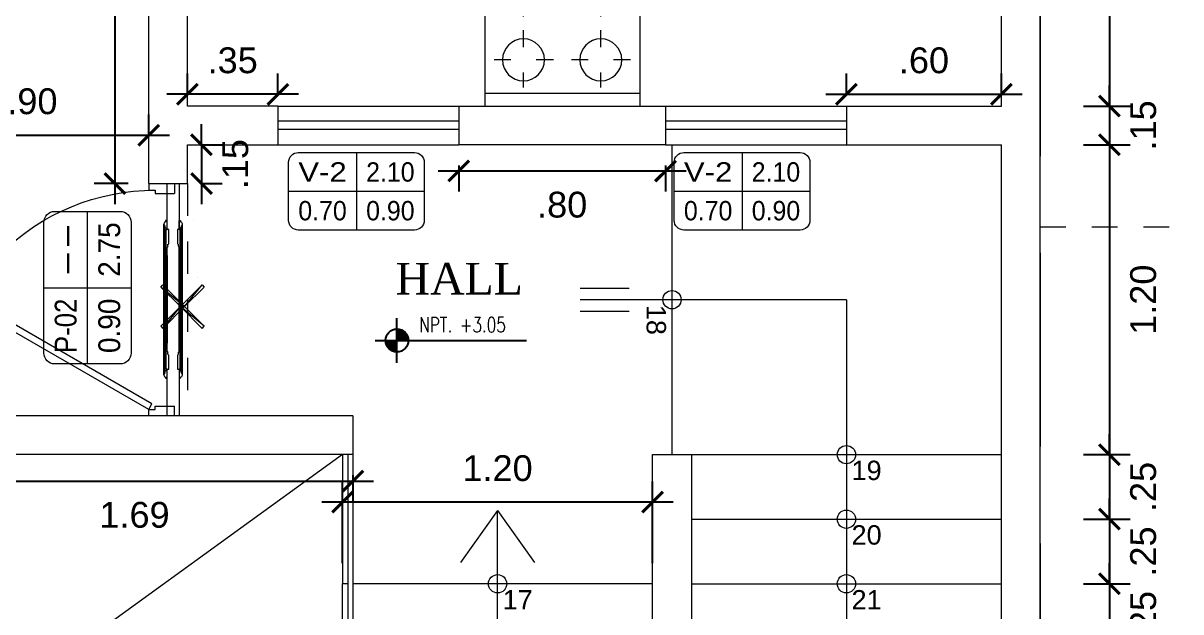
# Model space of a CAD drawing. Header units: millimetres. Extents: x -59 to 123, y 54 to 155.
# Drawn here: x -22.504 to -18.024, y 135.124 to 137.403 of the extents above; entities that cross this region are included whole.
import ezdxf
from ezdxf.enums import TextEntityAlignment as Align

# ---------------------------------------------------------------- set-up
doc = ezdxf.new("R2010")
doc.units = ezdxf.units.MM
for name, pattern in [('ACAD_ISO02W100', [15, 12, -3]), ('CONTINUA', [0]), ('DASHED', [0.75, 0.5, -0.25]), ('HIDDEN2', [0.1875, 0.125, -0.0625])]:
    doc.linetypes.add(name, pattern=pattern)
doc.layers.get('0').update_dxf_attribs({"lineweight": 9})
doc.layers.get('Defpoints').update_dxf_attribs({"lineweight": 0})
for name, color, linetype in [('A-COT', 8, 'Continuous'), ('A-IND niveles', 8, 'Continuous'), ('A-PROY', 8, 'HIDDEN2'), ('A-TEX 010', 7, 'Continuous')]:
    doc.layers.add(name, color=color, linetype=linetype)
for name, color, linetype, lineweight in [('EJES', 6, 'ACAD_ISO02W100', 5), ('ESCALERA', 128, 'Continuous', 9), ('HP-Mobiliario', 251, 'Continuous', 0), ('mobiliario', 7, 'Continuous', 0), ('murobajo', 7, 'Continuous', 30), ('MUROS', 7, 'Continuous', 80), ('niveles', 8, 'Continuous', 15), ('PUERTAS', 7, 'Continuous', 9), ('TEXTOS', 3, 'Continuous', 0), ('VENTANA BAJA', 150, 'Continuous', 20), ('VIDRIO', 7, 'Continuous', 5)]:
    doc.layers.add(name, color=color, linetype=linetype, lineweight=lineweight)
doc.styles.add('ARIAL', font='arial.ttf')
doc.styles.add('BOLD', font='Swis721 Lt BT Light.ttf', dxfattribs={"height": 2})
doc.styles.add('ROMANS', font='ROMANS.SHX', dxfattribs={"width": 1.35, "height": 0.29})
doc.styles.add('ROMANS 0.75', font='romans.shx', dxfattribs={"width": 0.75})
doc.styles.add('S', font='romand.shx')
doc.styles.add('style1', font='arial.ttf', dxfattribs={"height": 0.1})
doc.dimstyles.new('luis1', dxfattribs={"dimtxt": 0.1, "dimasz": 0.08, "dimexe": 0.08, "dimexo": 0.08, "dimgap": 0.08, "dimtad": 2, "dimzin": 4, "dimdsep": 46, "dimtxsty": 'style1', "dimblk": 'ARCHTICK', "dimcen": 2, "dimdle": 0.08, "dimclrd": 256, "dimclre": 256, "dimclrt": 256, "dimadec": 0, "dimazin": 1, "dimtfac": 1, "dimtix": 1, "dimtmove": 0, "dimatfit": 3, "dimfxl": 1, "dimtolj": 1, "dimarcsym": 0})

# ---------------------------------------------------------------- blocks, each defined once
blk = doc.blocks.new('A$C37766BCA')
blk.add_line((0, 0.1807), (1.2198, 0.1807))
blk.add_lwpolyline([(0.1744, 0), (0.1744, 0.3614)])
at = {"const_width": 0.0923}
for points in [[(0.1283, 0.1807, 0.414214), (0.1744, 0.1346)], [(0.2206, 0.1807, 0.414214), (0.1744, 0.2269, 0.414214)]]:
    blk.add_lwpolyline(points, format="xyb", dxfattribs=at)
blk.add_circle((0.1744, 0.1807), 0.0923)
blk = doc.blocks.new('_ArchTick')
at = {"color": 0, "linetype": 'ByBlock', "const_width": 0.15}
blk.add_lwpolyline([(-0.5, -0.5), (0.5, 0.5)], dxfattribs=at)
blk = doc.blocks.new('*D165')
at = {"layer": 'Defpoints', "color": 0, "linetype": 'CONTINUA', "transparency": 16777216}
for p in [(-21.2683, 135.5483), (-21.2683, 135.2323), (-20.0683, 135.2323)]:
    blk.add_point(p, dxfattribs=at)
at = {"layer": 'EJES', "linetype": 'CONTINUA', "lineweight": -2, "transparency": 16777216}
for p, q in [((-21.2683, 135.3123), (-21.2683, 135.6283)), ((-20.0683, 135.3123), (-20.0683, 135.6283)), ((-19.9883, 135.5483), (-21.3483, 135.5483))]:
    blk.add_line(p, q, dxfattribs=at)
at = {"layer": 'EJES', "linetype": 'CONTINUA', "lineweight": -2, "transparency": 16777216, "xscale": 0.08, "yscale": 0.08, "zscale": 0.08, "rotation": 180}
blk.add_blockref('_ArchTick', (-21.2683, 135.5483), dxfattribs=at)
at = {"layer": 'EJES', "linetype": 'CONTINUA', "lineweight": -2, "transparency": 16777216, "xscale": 0.08, "yscale": 0.08, "zscale": 0.08}
blk.add_blockref('_ArchTick', (-20.0683, 135.5483), dxfattribs=at)
at = {"layer": 'EJES', "linetype": 'CONTINUA', "lineweight": 5, "transparency": 16777216, "insert": (-20.6683, 135.6794), "char_height": 0.1, "attachment_point": 5, "style": 'style1'}
blk.add_mtext('\\A1;1.20', dxfattribs=at)
blk = doc.blocks.new('CRFDSX')
at = {"layer": 'mobiliario'}
for points in [[(-77.9163, 3.0473), (-77.9163, 3.0951), (-77.9216, 3.0951), (-77.9216, 3.2558), (-77.8812, 3.2558), (-77.8812, 3.0951), (-77.8865, 3.0951), (-77.8865, 3.0473)], [(-77.9333, 3.1143), (-77.9333, 2.8792), (-77.9333, 2.5951)], [(-77.9291, 3.1068), (-77.9291, 3.1015), (-77.928, 3.1015), (-77.9269, 3.1004), (-77.9259, 3.0994), (-77.9259, 3.0983), (-77.9259, 3.0973), (-77.9259, 3.0962), (-77.9259, 3.0951)], [(-77.9259, 3.0951), (-77.9216, 3.0951), (-77.9216, 3.126), (-77.9269, 3.126), (-77.9269, 3.1217)], [(-77.8748, 3.1217), (-77.8748, 3.126), (-77.8812, 3.126), (-77.8812, 3.0951), (-77.8769, 3.0951), (-77.8769, 3.0962), (-77.8769, 3.0973), (-77.8769, 3.0983), (-77.8759, 3.0994), (-77.8759, 3.1004), (-77.8748, 3.1004), (-77.8748, 3.1015), (-77.8738, 3.1015), (-77.8727, 3.1015)], [(-77.8727, 3.1015), (-77.8727, 3.1068)], [(-77.8695, 3.1143), (-77.8695, 2.8792), (-77.8695, 2.5951)], [(-77.9291, 3.1015), (-77.9291, 2.8792), (-77.9291, 2.6079)], [(-77.9259, 3.0951), (-77.9259, 2.8792), (-77.9259, 2.6143)], [(-77.8769, 3.0951), (-77.8769, 2.8792), (-77.8769, 2.6143)], [(-77.8727, 3.1015), (-77.8727, 2.8792), (-77.8727, 2.6079)], [(-77.9216, 3.0345), (-77.9216, 2.8792), (-77.9216, 2.6749), (-77.9216, 2.8792), (-77.9216, 3.0345)], [(-77.9184, 3.0366), (-77.9184, 3.0441)], [(-77.8833, 3.0441), (-77.8833, 3.0366)], [(-77.8812, 3.0345), (-77.8812, 2.8792), (-77.8812, 2.6749)], [(-77.8812, 2.7036), (-77.8812, 3.0058)], [(-78.0009, 2.9547), (-78.0083, 2.9473), (-77.9264, 2.8792), (-78.0009, 2.9547), (-78.0009, 2.9547)], [(-78.0083, 2.9473), (-77.9264, 2.8792), (-77.9402, 2.8792), (-78.0083, 2.9473), (-78.0083, 2.9473)], [(-77.8658, 2.9547), (-77.9264, 2.8792), (-77.9402, 2.8792), (-77.8658, 2.9547), (-77.8658, 2.9547)], [(-77.8594, 2.9473), (-77.8658, 2.9547), (-77.9264, 2.8792), (-77.8594, 2.9473), (-77.8594, 2.9473)], [(-77.9402, 2.8792), (-78.0009, 2.8047), (-78.0083, 2.8122), (-77.9402, 2.8792), (-77.9402, 2.8792)], [(-77.9264, 2.8792), (-77.9402, 2.8792), (-78.0009, 2.8047), (-77.9264, 2.8792), (-77.9264, 2.8792)], [(-77.9264, 2.8792), (-77.9402, 2.8792), (-77.8594, 2.8122), (-77.9264, 2.8792), (-77.9264, 2.8792)], [(-77.9402, 2.8792), (-77.8594, 2.8122), (-77.8658, 2.8047), (-77.9402, 2.8792), (-77.9402, 2.8792)], [(-77.9839, 2.7792), (-77.9839, 2.7792)], [(-77.9184, 2.6643), (-77.9184, 2.6717)], [(-77.8833, 2.6717), (-77.8833, 2.6643)], [(-77.8865, 2.6622), (-77.8865, 2.6143), (-77.8812, 2.6143), (-77.8812, 2.4558), (-77.9057, 2.4558), (-77.9099, 2.4558), (-77.9216, 2.4558), (-77.9216, 2.6143), (-77.9163, 2.6143), (-77.9163, 2.6622)], [(-77.9291, 2.6026), (-77.9291, 2.6079), (-77.928, 2.6079), (-77.9269, 2.6079), (-77.9269, 2.609), (-77.9259, 2.61), (-77.9259, 2.6111), (-77.9259, 2.6122), (-77.9259, 2.6132), (-77.9259, 2.6143)], [(-77.9259, 2.6143), (-77.9216, 2.6143), (-77.9216, 2.5834), (-77.9269, 2.5834), (-77.9269, 2.5877)], [(-77.8769, 2.6143), (-77.8812, 2.6143), (-77.8812, 2.5834), (-77.8748, 2.5834), (-77.8748, 2.5881)], [(-77.8727, 2.6026), (-77.8727, 2.6079), (-77.8738, 2.6079), (-77.8748, 2.6079), (-77.8759, 2.609), (-77.8759, 2.61), (-77.8769, 2.6111), (-77.8769, 2.6122), (-77.8769, 2.6132), (-77.8769, 2.6143)], [(-77.9716, 2.5781), (-77.9716, 2.5781)]]:
    blk.add_lwpolyline(points, dxfattribs=at)
for points in [[(-77.9333, 3.1159), (-77.9337, 3.1127), (-77.9322, 3.1096), (-77.9294, 3.108)], [(-77.9269, 3.1226), (-77.9306, 3.1216), (-77.9328, 3.119), (-77.9333, 3.1159)], [(-77.8696, 3.1159), (-77.87, 3.119), (-77.8723, 3.1216), (-77.8753, 3.1225)], [(-77.8734, 3.108), (-77.8707, 3.1096), (-77.8692, 3.1127), (-77.8696, 3.1159)], [(-77.9222, 3.0345), (-77.9207, 3.0345), (-77.9195, 3.0357), (-77.9195, 3.0372)], [(-77.919, 3.0451), (-77.9175, 3.0451), (-77.9163, 3.0463), (-77.9163, 3.0478)], [(-77.8865, 3.0478), (-77.8865, 3.0463), (-77.8853, 3.0451), (-77.8839, 3.0451)], [(-77.8844, 3.0372), (-77.8844, 3.0357), (-77.8832, 3.0345), (-77.8817, 3.0345)], [(-77.9195, 2.6723), (-77.9195, 2.6737), (-77.9207, 2.6749), (-77.9222, 2.6749)], [(-77.8817, 2.6749), (-77.8832, 2.6749), (-77.8844, 2.6737), (-77.8844, 2.6723)], [(-77.9163, 2.6627), (-77.9163, 2.6642), (-77.9175, 2.6653), (-77.919, 2.6653)], [(-77.8839, 2.6653), (-77.8853, 2.6653), (-77.8865, 2.6642), (-77.8865, 2.6627)], [(-77.9294, 2.6025), (-77.9322, 2.6009), (-77.9337, 2.5978), (-77.9333, 2.5946)], [(-77.9333, 2.5946), (-77.9328, 2.5914), (-77.9306, 2.5888), (-77.9269, 2.5877)], [(-77.8753, 2.588), (-77.8723, 2.5888), (-77.87, 2.5914), (-77.8696, 2.5946)], [(-77.8696, 2.5946), (-77.8692, 2.5978), (-77.8707, 2.6009), (-77.8734, 2.6025)]]:
    blk.add_open_spline(points, degree=3, dxfattribs=at)
blk = doc.blocks.new('rf67')
at = {"layer": 'PUERTAS', "ltscale": 0.075}
for p, q in [((2984.4541, 394.8959), (2984.4292, 394.895)), ((2984.4585, 394.0686), (2984.4292, 394.895)), ((2984.4834, 394.0695), (2984.4541, 394.8959)), ((2983.711, 394.4797), (2983.7334, 394.4678)), ((2983.7334, 394.4678), (2983.7215, 394.4454)), ((2983.7327, 394.4394), (2983.6977, 394.3735)), ((2983.7215, 394.4454), (2983.7327, 394.4394)), ((2983.6641, 394.3914), (2983.6977, 394.3735)), ((2984.4834, 394.0695), (2984.4585, 394.0686)), ((2984.4834, 394.0695), (2984.4715, 394.0471)), ((2984.5059, 394.0576), (2984.4834, 394.0695)), ((2984.4603, 394.0531), (2984.4253, 393.9872)), ((2984.4715, 394.0471), (2984.4603, 394.0531)), ((2984.459, 393.9693), (2984.4253, 393.9872))]:
    blk.add_line(p, q, dxfattribs=at)
at = {"layer": 'PUERTAS', "ltscale": 0.01}
for p, q in [((2984.4089, 394.8242), (2984.4257, 394.8248)), ((2984.4255, 394.8297), (2984.4315, 394.8299)), ((2984.4267, 394.796), (2984.4255, 394.8297)), ((2984.4625, 394.831), (2984.4565, 394.8308)), ((2984.4637, 394.7974), (2984.4625, 394.831)), ((2984.4794, 394.8268), (2984.4627, 394.8262)), ((2984.4098, 394.8001), (2984.4265, 394.8006)), ((2984.4267, 394.796), (2984.4327, 394.7962)), ((2984.4637, 394.7974), (2984.4577, 394.7971)), ((2984.4803, 394.8026), (2984.4636, 394.802))]:
    blk.add_line(p, q, dxfattribs=at)
for centre in [(2984.3818, 394.8116), (2984.5074, 394.8161)]:
    blk.add_circle(centre, 0.0302, dxfattribs=at)
blk.add_arc((2984.4709, 394.0476), 0.8484, 61.9779, 152.0448, dxfattribs=at)
blk = doc.blocks.new('CUADROVANOS3')
blk.add_lwpolyline([(-0.2625, -0.1125), (-0.2625, 0.1125, -0.414214), (-0.225, 0.15), (0.225, 0.15, -0.414214), (0.2625, 0.1125), (0.2625, -0.1125, -0.414214), (0.225, -0.15), (-0.225, -0.15, -0.414214)], format="xyb", close=True)
for points in [[(0, 0.15), (0, -0.15)], [(-0.2625, 0), (0.2625, 0)]]:
    blk.add_lwpolyline(points)
at = {"layer": 'TEXTOS', "style": 'S', "flags": 8}
for tag, width, p, p2 in [('CODIGO', 1.029412, (-0.225, 0.0375), (-0.0375, 0.0375)), ('ALFEIZAR', 0.739437, (0.0375, 0.0375), (0.225, 0.0375)), ('ANCHO', 0.772059, (-0.225, -0.1125), (-0.0375, -0.1125)), ('ALTO', 0.772059, (0.0375, -0.1125), (0.225, -0.1125))]:
    blk.add_attdef(tag, text='', height=0.075, dxfattribs=dict(at, width=width)).set_placement(p, p2, align=Align.FIT)
blk = doc.blocks.new('COC')
for p, q in [((602.9793, 76.3622), (603.4193, 76.3622)), ((602.9793, 76.3622), (602.9793, 76.3222)), ((602.9993, 76.3422), (603.3993, 76.3422)), ((602.9993, 76.3422), (602.9993, 76.3222)), ((603.3993, 76.3422), (603.3993, 76.3222)), ((603.4193, 76.3622), (603.4193, 76.3222)), ((602.8993, 76.3222), (603.4993, 76.3222)), ((602.8993, 76.3222), (602.8993, 75.7222)), ((603.4993, 76.3222), (603.4993, 75.7222)), ((603.05, 76.2255), (603.05, 76.2915)), ((603.3491, 76.2255), (603.3491, 76.2915)), ((602.9345, 76.1764), (603.0009, 76.1764)), ((603.0991, 76.1764), (603.1637, 76.1764)), ((603.2336, 76.1764), (603.3, 76.1764)), ((603.3982, 76.1764), (603.4628, 76.1764)), ((603.05, 76.0691), (603.05, 76.1273)), ((603.3491, 76.0691), (603.3491, 76.1273)), ((603.05, 75.9502), (603.05, 76.0162)), ((603.3491, 75.9502), (603.3491, 76.0162)), ((602.9345, 75.9011), (603.0009, 75.9011)), ((603.0991, 75.9011), (603.1637, 75.9011)), ((603.2336, 75.9011), (603.3, 75.9011)), ((603.3982, 75.9011), (603.4628, 75.9011)), ((603.05, 75.7938), (603.05, 75.852)), ((603.3491, 75.7938), (603.3491, 75.852)), ((603.4993, 75.7722), (602.8993, 75.7722)), ((603.4993, 75.7222), (602.8993, 75.7222))]:
    blk.add_line(p, q)
for centre in [(603.05, 76.1764), (603.3491, 76.1764), (603.05, 75.9011), (603.3491, 75.9011)]:
    blk.add_circle(centre, 0.0812)
blk = doc.blocks.new('*D417')
at = {"layer": 'A-COT', "linetype": 'Continuous', "lineweight": -2, "transparency": 16777216}
for p, q in [((-18.3006, 140.0623), (-18.3006, 137.0023)), ((-18.4006, 139.9823), (-18.2206, 139.9823)), ((-18.4006, 137.0823), (-18.2206, 137.0823))]:
    blk.add_line(p, q, dxfattribs=at)
at = {"layer": 'Defpoints', "color": 0, "linetype": 'CONTINUA', "transparency": 16777216}
for p in [(-18.7183, 139.9823), (-18.7183, 137.0823), (-18.3006, 137.0823)]:
    blk.add_point(p, dxfattribs=at)
at = {"layer": 'A-COT', "linetype": 'CONTINUA', "lineweight": -2, "transparency": 16777216, "xscale": 0.08, "yscale": 0.08, "zscale": 0.08}
for p, rotation in [((-18.3006, 139.9823), 90), ((-18.3006, 137.0823), 270)]:
    blk.add_blockref('_ArchTick', p, dxfattribs=dict(at, rotation=rotation))
at = {"layer": 'A-COT', "linetype": 'CONTINUA', "lineweight": 5, "transparency": 16777216, "insert": (-18.1696, 138.5323), "char_height": 0.1, "attachment_point": 5, "rotation": 90, "style": 'style1'}
blk.add_mtext('\\A1;2.90', dxfattribs=at)
blk = doc.blocks.new('*D418')
at = {"layer": 'A-COT', "linetype": 'Continuous', "lineweight": -2, "transparency": 16777216}
for p, q in [((-18.3006, 137.0823), (-18.3006, 137.1623)), ((-18.4006, 137.0823), (-18.2206, 137.0823)), ((-18.3006, 137.0823), (-18.3006, 136.9323)), ((-18.4006, 136.9323), (-18.2206, 136.9323)), ((-18.3006, 136.9323), (-18.3006, 136.8523))]:
    blk.add_line(p, q, dxfattribs=at)
at = {"layer": 'Defpoints', "color": 0, "linetype": 'CONTINUA', "transparency": 16777216}
for p in [(-18.7183, 137.0823), (-18.7183, 136.9323), (-18.3006, 136.9323)]:
    blk.add_point(p, dxfattribs=at)
at = {"layer": 'A-COT', "linetype": 'CONTINUA', "lineweight": -2, "transparency": 16777216, "xscale": 0.08, "yscale": 0.08, "zscale": 0.08}
for p, rotation in [((-18.3006, 137.0823), 270), ((-18.3006, 136.9323), 90)]:
    blk.add_blockref('_ArchTick', p, dxfattribs=dict(at, rotation=rotation))
at = {"layer": 'A-COT', "linetype": 'CONTINUA', "lineweight": 5, "transparency": 16777216, "insert": (-18.1696, 137.0073), "char_height": 0.1, "attachment_point": 5, "rotation": 90, "style": 'style1'}
blk.add_mtext('\\A1;.15', dxfattribs=at)
blk = doc.blocks.new('*D419')
at = {"layer": 'A-COT', "linetype": 'Continuous', "lineweight": -2, "transparency": 16777216}
for p, q in [((-18.3006, 137.0123), (-18.3006, 135.6523)), ((-18.4006, 136.9323), (-18.2206, 136.9323)), ((-18.4006, 135.7323), (-18.2206, 135.7323))]:
    blk.add_line(p, q, dxfattribs=at)
at = {"layer": 'Defpoints', "color": 0, "linetype": 'CONTINUA', "transparency": 16777216}
for p in [(-18.7183, 136.9323), (-18.7183, 135.7323), (-18.3006, 135.7323)]:
    blk.add_point(p, dxfattribs=at)
at = {"layer": 'A-COT', "linetype": 'CONTINUA', "lineweight": -2, "transparency": 16777216, "xscale": 0.08, "yscale": 0.08, "zscale": 0.08}
for p, rotation in [((-18.3006, 136.9323), 90), ((-18.3006, 135.7323), 270)]:
    blk.add_blockref('_ArchTick', p, dxfattribs=dict(at, rotation=rotation))
at = {"layer": 'A-COT', "linetype": 'CONTINUA', "lineweight": 5, "transparency": 16777216, "insert": (-18.1696, 136.3323), "char_height": 0.1, "attachment_point": 5, "rotation": 90, "style": 'style1'}
blk.add_mtext('\\A1;1.20', dxfattribs=at)
blk = doc.blocks.new('*D420')
at = {"layer": 'A-COT', "linetype": 'Continuous', "lineweight": -2, "transparency": 16777216}
for p, q in [((-18.3006, 135.7323), (-18.3006, 135.8123)), ((-18.4006, 135.7323), (-18.2206, 135.7323)), ((-18.3006, 135.7323), (-18.3006, 135.4823)), ((-18.4006, 135.4823), (-18.2206, 135.4823)), ((-18.3006, 135.4823), (-18.3006, 135.4023))]:
    blk.add_line(p, q, dxfattribs=at)
at = {"layer": 'Defpoints', "color": 0, "linetype": 'CONTINUA', "transparency": 16777216}
for p in [(-18.7183, 135.7323), (-18.7183, 135.4823), (-18.3006, 135.4823)]:
    blk.add_point(p, dxfattribs=at)
at = {"layer": 'A-COT', "linetype": 'CONTINUA', "lineweight": -2, "transparency": 16777216, "xscale": 0.08, "yscale": 0.08, "zscale": 0.08}
for p, rotation in [((-18.3006, 135.7323), 270), ((-18.3006, 135.4823), 90)]:
    blk.add_blockref('_ArchTick', p, dxfattribs=dict(at, rotation=rotation))
at = {"layer": 'A-COT', "linetype": 'CONTINUA', "lineweight": 5, "transparency": 16777216, "insert": (-18.1696, 135.6073), "char_height": 0.1, "attachment_point": 5, "rotation": 90, "style": 'style1'}
blk.add_mtext('\\A1;.25', dxfattribs=at)
blk = doc.blocks.new('*D421')
at = {"layer": 'A-COT', "linetype": 'Continuous', "lineweight": -2, "transparency": 16777216}
for p, q in [((-18.3006, 135.4823), (-18.3006, 135.5623)), ((-18.4006, 135.4823), (-18.2206, 135.4823)), ((-18.3006, 135.4823), (-18.3006, 135.2323)), ((-18.4006, 135.2323), (-18.2206, 135.2323)), ((-18.3006, 135.2323), (-18.3006, 135.1523))]:
    blk.add_line(p, q, dxfattribs=at)
at = {"layer": 'Defpoints', "color": 0, "linetype": 'CONTINUA', "transparency": 16777216}
for p in [(-18.7183, 135.4823), (-18.7183, 135.2323), (-18.3006, 135.2323)]:
    blk.add_point(p, dxfattribs=at)
at = {"layer": 'A-COT', "linetype": 'CONTINUA', "lineweight": -2, "transparency": 16777216, "xscale": 0.08, "yscale": 0.08, "zscale": 0.08}
for p, rotation in [((-18.3006, 135.4823), 270), ((-18.3006, 135.2323), 90)]:
    blk.add_blockref('_ArchTick', p, dxfattribs=dict(at, rotation=rotation))
at = {"layer": 'A-COT', "linetype": 'CONTINUA', "lineweight": 5, "transparency": 16777216, "insert": (-18.1696, 135.3573), "char_height": 0.1, "attachment_point": 5, "rotation": 90, "style": 'style1'}
blk.add_mtext('\\A1;.25', dxfattribs=at)
blk = doc.blocks.new('*D422')
at = {"layer": 'A-COT', "linetype": 'Continuous', "lineweight": -2, "transparency": 16777216}
for p, q in [((-18.3006, 135.2323), (-18.3006, 135.3123)), ((-18.4006, 135.2323), (-18.2206, 135.2323)), ((-18.3006, 135.2323), (-18.3006, 134.9823)), ((-18.4006, 134.9823), (-18.2206, 134.9823)), ((-18.3006, 134.9823), (-18.3006, 134.9023))]:
    blk.add_line(p, q, dxfattribs=at)
at = {"layer": 'Defpoints', "color": 0, "linetype": 'CONTINUA', "transparency": 16777216}
for p in [(-18.7183, 135.2323), (-18.7183, 134.9823), (-18.3006, 134.9823)]:
    blk.add_point(p, dxfattribs=at)
at = {"layer": 'A-COT', "linetype": 'CONTINUA', "lineweight": -2, "transparency": 16777216, "xscale": 0.08, "yscale": 0.08, "zscale": 0.08}
for p, rotation in [((-18.3006, 135.2323), 270), ((-18.3006, 134.9823), 90)]:
    blk.add_blockref('_ArchTick', p, dxfattribs=dict(at, rotation=rotation))
at = {"layer": 'A-COT', "linetype": 'CONTINUA', "lineweight": 5, "transparency": 16777216, "insert": (-18.1696, 135.1073), "char_height": 0.1, "attachment_point": 5, "rotation": 90, "style": 'style1'}
blk.add_mtext('\\A1;.25', dxfattribs=at)
blk = doc.blocks.new('*D435')
at = {"layer": 'A-COT', "linetype": 'Continuous', "lineweight": -2, "transparency": 16777216}
for p, q in [((-22.9983, 135.6297), (-21.1481, 135.6297)), ((-22.9183, 135.6523), (-22.9183, 135.5497)), ((-21.2281, 135.6523), (-21.2281, 135.5497))]:
    blk.add_line(p, q, dxfattribs=at)
at = {"layer": 'Defpoints', "color": 0, "linetype": 'CONTINUA', "transparency": 16777216}
for p in [(-22.9183, 135.7323), (-21.2281, 135.7323), (-21.2281, 135.6297)]:
    blk.add_point(p, dxfattribs=at)
at = {"layer": 'A-COT', "linetype": 'CONTINUA', "lineweight": -2, "transparency": 16777216, "xscale": 0.08, "yscale": 0.08, "zscale": 0.08, "rotation": 180}
blk.add_blockref('_ArchTick', (-22.9183, 135.6297), dxfattribs=at)
at = {"layer": 'A-COT', "linetype": 'CONTINUA', "lineweight": -2, "transparency": 16777216, "xscale": 0.08, "yscale": 0.08, "zscale": 0.08}
blk.add_blockref('_ArchTick', (-21.2281, 135.6297), dxfattribs=at)
at = {"layer": 'A-COT', "linetype": 'CONTINUA', "lineweight": 5, "transparency": 16777216, "insert": (-22.0732, 135.4987), "char_height": 0.1, "attachment_point": 5, "style": 'style1'}
blk.add_mtext('\\A1;1.69', dxfattribs=at)
blk = doc.blocks.new('*D447')
at = {"layer": 'A-COT', "linetype": 'Continuous', "lineweight": -2, "transparency": 16777216}
for p, q in [((-22.9183, 136.969), (-22.9183, 137.049)), ((-22.0183, 136.969), (-22.0183, 137.049)), ((-22.9983, 136.969), (-21.9383, 136.969))]:
    blk.add_line(p, q, dxfattribs=at)
at = {"layer": 'Defpoints', "color": 0, "linetype": 'CONTINUA', "transparency": 16777216}
for p in [(-22.9183, 136.9578), (-22.0183, 136.969), (-22.0183, 136.9578)]:
    blk.add_point(p, dxfattribs=at)
at = {"layer": 'A-COT', "linetype": 'CONTINUA', "lineweight": -2, "transparency": 16777216, "xscale": 0.08, "yscale": 0.08, "zscale": 0.08, "rotation": 180}
blk.add_blockref('_ArchTick', (-22.9183, 136.969), dxfattribs=at)
at = {"layer": 'A-COT', "linetype": 'CONTINUA', "lineweight": -2, "transparency": 16777216, "xscale": 0.08, "yscale": 0.08, "zscale": 0.08}
blk.add_blockref('_ArchTick', (-22.0183, 136.969), dxfattribs=at)
at = {"layer": 'A-COT', "linetype": 'CONTINUA', "lineweight": 5, "transparency": 16777216, "insert": (-22.4683, 137.1001), "char_height": 0.1, "attachment_point": 5, "style": 'style1'}
blk.add_mtext('\\A1;.90', dxfattribs=at)
blk = doc.blocks.new('*D448')
at = {"layer": 'A-COT', "linetype": 'Continuous', "lineweight": -2, "transparency": 16777216}
for p, q in [((-22.1493, 139.2623), (-22.1493, 136.7023)), ((-22.0983, 139.1823), (-22.2293, 139.1823)), ((-22.0983, 136.7823), (-22.2293, 136.7823))]:
    blk.add_line(p, q, dxfattribs=at)
at = {"layer": 'Defpoints', "color": 0, "linetype": 'CONTINUA', "transparency": 16777216}
for p in [(-22.0183, 139.1823), (-22.1493, 136.7823), (-22.0183, 136.7823)]:
    blk.add_point(p, dxfattribs=at)
at = {"layer": 'A-COT', "linetype": 'CONTINUA', "lineweight": -2, "transparency": 16777216, "xscale": 0.08, "yscale": 0.08, "zscale": 0.08}
for p, rotation in [((-22.1493, 139.1823), 90), ((-22.1493, 136.7823), 270)]:
    blk.add_blockref('_ArchTick', p, dxfattribs=dict(at, rotation=rotation))
at = {"layer": 'A-COT', "linetype": 'CONTINUA', "lineweight": 5, "transparency": 16777216, "insert": (-22.2804, 137.9823), "char_height": 0.1, "attachment_point": 5, "rotation": 90, "style": 'style1'}
blk.add_mtext('\\A1;2.40', dxfattribs=at)
blk = doc.blocks.new('*D449')
at = {"layer": 'A-COT', "linetype": 'Continuous', "lineweight": -2, "transparency": 16777216}
for p, q in [((-21.8138, 136.9323), (-21.8138, 137.0123)), ((-21.8138, 136.9323), (-21.7338, 136.9323)), ((-21.8138, 136.9323), (-21.8138, 136.7823)), ((-21.8138, 136.7823), (-21.7338, 136.7823)), ((-21.8138, 136.7823), (-21.8138, 136.7023))]:
    blk.add_line(p, q, dxfattribs=at)
at = {"layer": 'Defpoints', "color": 0, "linetype": 'CONTINUA', "transparency": 16777216}
for p in [(-21.8683, 136.9323), (-21.8683, 136.7823), (-21.8138, 136.7823)]:
    blk.add_point(p, dxfattribs=at)
at = {"layer": 'A-COT', "linetype": 'CONTINUA', "lineweight": -2, "transparency": 16777216, "xscale": 0.08, "yscale": 0.08, "zscale": 0.08}
for p, rotation in [((-21.8138, 136.9323), 270), ((-21.8138, 136.7823), 90)]:
    blk.add_blockref('_ArchTick', p, dxfattribs=dict(at, rotation=rotation))
at = {"layer": 'A-COT', "linetype": 'CONTINUA', "lineweight": 5, "transparency": 16777216, "insert": (-21.6828, 136.8573), "char_height": 0.1, "attachment_point": 5, "rotation": 90, "style": 'style1'}
blk.add_mtext('\\A1;.15', dxfattribs=at)
blk = doc.blocks.new('*D450')
at = {"layer": 'A-COT', "linetype": 'Continuous', "lineweight": -2, "transparency": 16777216}
for p, q in [((-21.8683, 137.1277), (-21.8683, 137.2077)), ((-21.5183, 137.1277), (-21.5183, 137.2077)), ((-21.4383, 137.1277), (-21.9483, 137.1277))]:
    blk.add_line(p, q, dxfattribs=at)
at = {"layer": 'Defpoints', "color": 0, "linetype": 'CONTINUA', "transparency": 16777216}
for p in [(-21.8683, 137.1277), (-21.8683, 137.0823), (-21.5183, 137.0823)]:
    blk.add_point(p, dxfattribs=at)
at = {"layer": 'A-COT', "linetype": 'CONTINUA', "lineweight": -2, "transparency": 16777216, "xscale": 0.08, "yscale": 0.08, "zscale": 0.08, "rotation": 180}
blk.add_blockref('_ArchTick', (-21.8683, 137.1277), dxfattribs=at)
at = {"layer": 'A-COT', "linetype": 'CONTINUA', "lineweight": -2, "transparency": 16777216, "xscale": 0.08, "yscale": 0.08, "zscale": 0.08}
blk.add_blockref('_ArchTick', (-21.5183, 137.1277), dxfattribs=at)
at = {"layer": 'A-COT', "linetype": 'CONTINUA', "lineweight": 5, "transparency": 16777216, "insert": (-21.6933, 137.2588), "char_height": 0.1, "attachment_point": 5, "style": 'style1'}
blk.add_mtext('\\A1;.35', dxfattribs=at)
blk = doc.blocks.new('*D451')
at = {"layer": 'A-COT', "linetype": 'Continuous', "lineweight": -2, "transparency": 16777216}
for p, q in [((-20.8983, 136.8308), (-19.9383, 136.8308)), ((-20.8183, 136.8523), (-20.8183, 136.7508)), ((-20.0183, 136.8523), (-20.0183, 136.7508))]:
    blk.add_line(p, q, dxfattribs=at)
at = {"layer": 'Defpoints', "color": 0, "linetype": 'CONTINUA', "transparency": 16777216}
for p in [(-20.8183, 136.9323), (-20.0183, 136.9323), (-20.0183, 136.8308)]:
    blk.add_point(p, dxfattribs=at)
at = {"layer": 'A-COT', "linetype": 'CONTINUA', "lineweight": -2, "transparency": 16777216, "xscale": 0.08, "yscale": 0.08, "zscale": 0.08, "rotation": 180}
blk.add_blockref('_ArchTick', (-20.8183, 136.8308), dxfattribs=at)
at = {"layer": 'A-COT', "linetype": 'CONTINUA', "lineweight": -2, "transparency": 16777216, "xscale": 0.08, "yscale": 0.08, "zscale": 0.08}
blk.add_blockref('_ArchTick', (-20.0183, 136.8308), dxfattribs=at)
at = {"layer": 'A-COT', "linetype": 'CONTINUA', "lineweight": 5, "transparency": 16777216, "insert": (-20.4183, 136.6998), "char_height": 0.1, "attachment_point": 5, "style": 'style1'}
blk.add_mtext('\\A1;.80', dxfattribs=at)
blk = doc.blocks.new('*D452')
at = {"layer": 'A-COT', "linetype": 'Continuous', "lineweight": -2, "transparency": 16777216}
for p, q in [((-19.3183, 137.1277), (-19.3183, 137.2077)), ((-18.7183, 137.1277), (-18.7183, 137.2077)), ((-19.3983, 137.1277), (-18.6383, 137.1277))]:
    blk.add_line(p, q, dxfattribs=at)
at = {"layer": 'Defpoints', "color": 0, "linetype": 'CONTINUA', "transparency": 16777216}
for p in [(-18.7183, 137.1277), (-19.3183, 137.0823), (-18.7183, 137.0823)]:
    blk.add_point(p, dxfattribs=at)
at = {"layer": 'A-COT', "linetype": 'CONTINUA', "lineweight": -2, "transparency": 16777216, "xscale": 0.08, "yscale": 0.08, "zscale": 0.08, "rotation": 180}
blk.add_blockref('_ArchTick', (-19.3183, 137.1277), dxfattribs=at)
at = {"layer": 'A-COT', "linetype": 'CONTINUA', "lineweight": -2, "transparency": 16777216, "xscale": 0.08, "yscale": 0.08, "zscale": 0.08}
blk.add_blockref('_ArchTick', (-18.7183, 137.1277), dxfattribs=at)
at = {"layer": 'A-COT', "linetype": 'CONTINUA', "lineweight": 5, "transparency": 16777216, "insert": (-19.0183, 137.2587), "char_height": 0.1, "attachment_point": 5, "style": 'style1'}
blk.add_mtext('\\A1;.60', dxfattribs=at)
blk = doc.blocks.new('*D1236')
at = {"layer": 'A-COT', "linetype": 'Continuous', "lineweight": -2, "transparency": 16777216}
for p, q in [((-17.299, 150.6123), (-17.299, 131.4523)), ((-17.399, 150.5323), (-17.219, 150.5323)), ((-17.399, 131.5323), (-17.219, 131.5323))]:
    blk.add_line(p, q, dxfattribs=at)
at = {"layer": 'Defpoints', "color": 0, "linetype": 'CONTINUA', "transparency": 16777216}
for p in [(-18.5683, 150.5323), (-18.5683, 131.5323), (-17.299, 131.5323)]:
    blk.add_point(p, dxfattribs=at)
at = {"layer": 'A-COT', "linetype": 'CONTINUA', "lineweight": -2, "transparency": 16777216, "xscale": 0.08, "yscale": 0.08, "zscale": 0.08}
for p, rotation in [((-17.299, 150.5323), 90), ((-17.299, 131.5323), 270)]:
    blk.add_blockref('_ArchTick', p, dxfattribs=dict(at, rotation=rotation))
at = {"layer": 'A-COT', "linetype": 'CONTINUA', "lineweight": 5, "transparency": 16777216, "insert": (-17.1679, 141.0323), "char_height": 0.1, "attachment_point": 5, "rotation": 90, "style": 'style1'}
blk.add_mtext('\\A1;19.00', dxfattribs=at)

msp = doc.modelspace()

# ---------------------------------------------------------------- linework, layer by layer
at = {"layer": 'A-COT', "lineweight": 5}
for p, q in [((-20.3485, 136.3765), (-20.1589, 136.3765)), ((-19.3183, 136.3323), (-20.3485, 136.3323)), ((-19.3183, 136.3323), (-19.3183, 134.9823)), ((-20.3485, 136.2881), (-20.1589, 136.2881)), ((-20.6683, 135.516), (-20.8116, 135.3146)), ((-20.6683, 133.6323), (-20.6683, 135.516)), ((-20.6683, 135.516), (-20.5249, 135.3146))]:
    msp.add_line(p, q, dxfattribs=at)
at = {"layer": 'A-PROY', "lineweight": 5}
msp.add_line((-21.8683, 136.7823), (-21.8683, 135.8823), dxfattribs=at)
at = {"layer": 'EJES', "linetype": 'DASHED', "lineweight": 5, "ltscale": 1.5}
msp.add_line((-18.5683, 142.1383), (-18.5683, 130.1705), dxfattribs=at)
at = {"layer": 'EJES', "lineweight": 5, "ltscale": 0.003}
msp.add_line((-17.0688, 136.6134), (-18.5697, 136.6134), dxfattribs=at)
at = {"layer": 'ESCALERA', "lineweight": 5, "ltscale": 0.25}
for p, q in [((-19.9933, 135.7323), (-19.9933, 136.9323)), ((-21.2681, 135.7323), (-21.2681, 135.2323)), ((-19.9183, 135.7323), (-18.7183, 135.7323)), ((-19.9183, 135.4823), (-18.7183, 135.4823)), ((-21.2481, 135.2323), (-21.2683, 135.2323)), ((-21.2683, 133.0323), (-21.2682, 135.2323)), ((-21.2481, 135.2323), (-21.2683, 135.2323)), ((-20.0683, 135.2323), (-21.2281, 135.2323)), ((-19.9183, 135.2323), (-18.7183, 135.2323))]:
    msp.add_line(p, q, dxfattribs=at)
at = {"layer": 'mobiliario', "lineweight": 5, "ltscale": 0.3}
msp.add_line((-21.2681, 135.7323), (-27.0683, 131.5323), dxfattribs=at)
at = {"layer": 'murobajo', "lineweight": 5}
for p, q in [((-21.5183, 137.0823), (-20.8183, 137.0823)), ((-20.0183, 137.0823), (-19.3183, 137.0823)), ((-21.5183, 136.9323), (-20.8183, 136.9323)), ((-20.0183, 136.9323), (-19.3183, 136.9323))]:
    msp.add_line(p, q, dxfattribs=at)
at = {"layer": 'MUROS', "lineweight": 5}
for p, q in [((-18.5683, 133.0323), (-18.5683, 140.1323)), ((-21.5183, 137.0823), (-21.8683, 137.0823)), ((-21.5183, 137.0823), (-21.5183, 136.9323)), ((-20.8183, 137.0823), (-20.8183, 136.9323)), ((-20.8183, 137.0823), (-20.0183, 137.0823)), ((-20.0183, 137.0823), (-20.0183, 136.9323)), ((-19.3183, 137.0823), (-18.7183, 137.0823)), ((-19.3183, 137.0823), (-19.3183, 136.9323)), ((-20.0183, 136.9323), (-20.8183, 136.9323)), ((-19.3183, 136.9323), (-18.7183, 136.9323)), ((-18.7183, 133.0323), (-18.7183, 136.9323))]:
    msp.add_line(p, q, dxfattribs=at)
at = {"layer": 'MUROS', "linetype": 'CONTINUA', "lineweight": 5}
for p, q in [((-18.7183, 137.0823), (-18.7183, 139.9823)), ((-22.0183, 136.7823), (-22.0183, 139.1823)), ((-21.8683, 137.0823), (-21.8683, 139.1823)), ((-21.8683, 136.7823), (-21.8683, 136.9323)), ((-21.8683, 136.9323), (-21.5183, 136.9323)), ((-22.0183, 136.7823), (-21.8683, 136.7823)), ((-21.2282, 135.8823), (-22.9183, 135.8823)), ((-21.2282, 135.8823), (-21.2281, 135.7323)), ((-21.2281, 135.7323), (-22.9183, 135.7323))]:
    msp.add_line(p, q, dxfattribs=at)
at = {"layer": 'MUROS', "lineweight": 5}
msp.add_lwpolyline([(-20.0683, 135.7323), (-19.9183, 135.7323), (-19.9183, 134.2331), (-20.0683, 134.2331), (-20.0683, 135.7323)], dxfattribs=at)
at = {"layer": 'niveles', "lineweight": 5}
for centre in [(-19.9933, 136.3323), (-19.3183, 135.7323), (-19.3183, 135.4823), (-20.6683, 135.2323), (-19.3183, 135.2323)]:
    msp.add_circle(centre, 0.0354, dxfattribs=at)
at = {"layer": 'VENTANA BAJA', "lineweight": 5}
for p, q in [((-21.5183, 137.0248), (-20.8183, 137.0248)), ((-20.0183, 137.0248), (-19.3183, 137.0248)), ((-21.5183, 136.9923), (-20.8183, 136.9923)), ((-20.0183, 136.9923), (-19.3183, 136.9923))]:
    msp.add_line(p, q, dxfattribs=at)
at = {"layer": 'VIDRIO', "lineweight": 5}
for p, q in [((-21.2481, 135.7323), (-21.2481, 133.0523)), ((-21.2281, 135.7323), (-21.2281, 133.0723))]:
    msp.add_line(p, q, dxfattribs=at)

# ---------------------------------------------------------------- block references
at = {"lineweight": 5, "xscale": 1.125000000019344, "yscale": 1.125000000019344, "zscale": 1.125000000019344, "rotation": 180}
msp.add_blockref('CRFDSX', (-109.5628, 139.545), dxfattribs=at)
at = {"layer": 'A-IND niveles', "lineweight": 5, "xscale": 0.4800000000000012, "yscale": 0.4800000000000012, "zscale": 0.4800000000000012}
msp.add_blockref('A$C37766BCA', (-21.1415, 136.0878), dxfattribs=at)
at = {"layer": 'HP-Mobiliario', "lineweight": 5, "xscale": -1}
msp.add_blockref('COC', (582.7811, 61.3601), dxfattribs=at)
at = {"layer": 'PUERTAS', "lineweight": 5, "xscale": -1, "rotation": 62.03080168762018}
msp.add_blockref('rf67', (1725.7372, 2586.9856), dxfattribs=at)
at = {"layer": 'VIDRIO', "lineweight": 5, "ltscale": 0.25}
ref = msp.add_blockref('CUADROVANOS3', (-21.2144, 136.7521), dxfattribs=at)
ref.add_attrib('CODIGO', 'V-2', dxfattribs={"layer": 'TEXTOS', "color": 2, "height": 0.075, "style": 'ARIAL', "width": 1.149984, "flags": 8}).set_placement((-21.4394, 136.7896), (-21.2519, 136.7896), align=Align.FIT)
ref.add_attrib('ALTO', '0.90', dxfattribs={"layer": 'TEXTOS', "color": 2, "height": 0.075, "style": 'ARIAL', "width": 0.919468, "flags": 8}).set_placement((-21.1769, 136.6396), (-20.9894, 136.6396), align=Align.FIT)
ref.add_attrib('ANCHO', '0.70', dxfattribs={"layer": 'TEXTOS', "color": 2, "height": 0.075, "style": 'ARIAL', "width": 0.919468, "flags": 8}).set_placement((-21.4394, 136.6396), (-21.2519, 136.6396), align=Align.FIT)
ref.add_attrib('ALFEIZAR', '2.10', dxfattribs={"layer": 'TEXTOS', "color": 2, "height": 0.075, "style": 'ARIAL', "width": 0.919468, "flags": 8}).set_placement((-21.1769, 136.7896), (-20.9894, 136.7896), align=Align.FIT)
ref = msp.add_blockref('CUADROVANOS3', (-19.7222, 136.7521), dxfattribs=at)
ref.add_attrib('CODIGO', 'V-2', dxfattribs={"layer": 'TEXTOS', "color": 2, "height": 0.075, "style": 'ARIAL', "width": 1.149984, "flags": 8}).set_placement((-19.9472, 136.7896), (-19.7597, 136.7896), align=Align.FIT)
ref.add_attrib('ALTO', '0.90', dxfattribs={"layer": 'TEXTOS', "color": 2, "height": 0.075, "style": 'ARIAL', "width": 0.919468, "flags": 8}).set_placement((-19.6847, 136.6396), (-19.4972, 136.6396), align=Align.FIT)
ref.add_attrib('ANCHO', '0.70', dxfattribs={"layer": 'TEXTOS', "color": 2, "height": 0.075, "style": 'ARIAL', "width": 0.919468, "flags": 8}).set_placement((-19.9472, 136.6396), (-19.7597, 136.6396), align=Align.FIT)
ref.add_attrib('ALFEIZAR', '2.10', dxfattribs={"layer": 'TEXTOS', "color": 2, "height": 0.075, "style": 'ARIAL', "width": 0.919468, "flags": 8}).set_placement((-19.6847, 136.7896), (-19.4972, 136.7896), align=Align.FIT)
ref = msp.add_blockref('CUADROVANOS3', (-22.2553, 136.3788), dxfattribs=dict(at, xscale=1.125000000019344, yscale=1.125000000019344, zscale=1.125000000019344, rotation=90))
ref.add_attrib('CODIGO', 'P-02', dxfattribs={"layer": 'TEXTOS', "color": 2, "height": 0.08438, "rotation": 90, "style": 'ARIAL', "width": 0.847203, "flags": 8}).set_placement((-22.2975, 136.1257), (-22.2975, 136.3366), align=Align.FIT)
ref.add_attrib('ALTO', '2.75', dxfattribs={"layer": 'TEXTOS', "color": 2, "height": 0.08438, "rotation": 90, "style": 'ARIAL', "width": 0.919468, "flags": 8}).set_placement((-22.1288, 136.421), (-22.1288, 136.6319), align=Align.FIT)
ref.add_attrib('ANCHO', '0.90', dxfattribs={"layer": 'TEXTOS', "color": 2, "height": 0.08438, "rotation": 90, "style": 'ARIAL', "width": 0.919468, "flags": 8}).set_placement((-22.1288, 136.1257), (-22.1288, 136.3366), align=Align.FIT)
ref.add_attrib('ALFEIZAR', '--', dxfattribs={"layer": 'TEXTOS', "color": 2, "height": 0.08438, "rotation": 90, "style": 'ARIAL', "width": 2.68695, "flags": 8}).set_placement((-22.2975, 136.421), (-22.2975, 136.6319), align=Align.FIT)

# ---------------------------------------------------------------- texts
at = {"layer": 'A-IND niveles', "lineweight": 5, "style": 'ROMANS 0.75', "width": 0.75}
msp.add_text('NPT. +3.05', height=0.0576, dxfattribs=at).set_placement((-20.9714, 136.2065))
at = {"layer": 'A-TEX 010', "lineweight": 5, "insert": (-20.8167, 136.4749), "char_height": 0.1224, "attachment_point": 2, "style": 'ROMANS'}
msp.add_mtext('{\\fTimes New Roman|b0|i0|c0|p18;HALL}', dxfattribs=at)
at = {"layer": 'niveles', "lineweight": 5, "insert": (-20.0927, 136.196, 0), "char_height": 0.075, "width": 0.202723, "attachment_point": 9, "rotation": 270, "style": 'BOLD'}
msp.add_mtext('18', dxfattribs=at)
at = {"layer": 'niveles', "lineweight": 5, "char_height": 0.075, "width": 0.202723, "attachment_point": 9, "style": 'BOLD'}
for s, insert in [('19', (-19.182, 135.6329, 0)), ('20', (-19.182, 135.3829, 0)), ('17', (-20.532, 135.1329, 0)), ('21', (-19.182, 135.1329, 0))]:
    msp.add_mtext(s, dxfattribs=dict(at, insert=insert))

# ---------------------------------------------------------------- dimensions: what is measured, and where the dimension line sits
at = {"layer": 'A-COT', "linetype": 'CONTINUA', "lineweight": 5}
for base, p1, p2, override, picture, middle in [((-17.299, 131.5323), (-18.5683, 150.5323), (-18.5683, 131.5323), {"dimfxl": 0.1, "dimfxlon": 1, "dimarcsym": 2}, '*D1236', (-17.1679, 141.0323)), ((-18.3006, 137.0823), (-18.7183, 139.9823), (-18.7183, 137.0823), {"dimtmove": 1, "dimfxl": 0.1, "dimfxlon": 1, "dimarcsym": 2}, '*D417', (-18.1696, 138.5323)), ((-22.1493, 136.7823), (-22.0183, 139.1823), (-22.0183, 136.7823), {"dimfxl": 0.1, "dimfxlon": 1, "dimarcsym": 2}, '*D448', (-22.2804, 137.9823)), ((-18.3006, 136.9323), (-18.7183, 137.0823), (-18.7183, 136.9323), {"dimtmove": 1, "dimfxl": 0.1, "dimfxlon": 1, "dimarcsym": 2}, '*D418', (-18.1696, 137.0073)), ((-21.8138, 136.7823), (-21.8683, 136.9323), (-21.8683, 136.7823), {"dimfxl": 0.1, "dimfxlon": 1, "dimarcsym": 2}, '*D449', (-21.6828, 136.8573)), ((-18.3006, 135.7323), (-18.7183, 136.9323), (-18.7183, 135.7323), {"dimtmove": 1, "dimfxl": 0.1, "dimfxlon": 1, "dimarcsym": 2}, '*D419', (-18.1696, 136.3323)), ((-18.3006, 135.4823), (-18.7183, 135.7323), (-18.7183, 135.4823), {"dimtmove": 1, "dimfxl": 0.1, "dimfxlon": 1, "dimarcsym": 2}, '*D420', (-18.1696, 135.6073)), ((-18.3006, 135.2323), (-18.7183, 135.4823), (-18.7183, 135.2323), {"dimtmove": 1, "dimfxl": 0.1, "dimfxlon": 1, "dimarcsym": 2}, '*D421', (-18.1696, 135.3573)), ((-18.3006, 134.9823), (-18.7183, 135.2323), (-18.7183, 134.9823), {"dimtmove": 1, "dimfxl": 0.1, "dimfxlon": 1, "dimarcsym": 2}, '*D422', (-18.1696, 135.1073))]:
    dim = msp.add_linear_dim(base=base, p1=p1, p2=p2, angle=90, dimstyle='luis1', override=override, dxfattribs=at)
    dim.commit()
    dim.dimension.update_dxf_attribs({"geometry": picture, "text_midpoint": middle})
for base, p1, p2, picture, middle in [((-21.8683, 137.1277), (-21.5183, 137.0823), (-21.8683, 137.0823), '*D450', (-21.6933, 137.2588)), ((-18.7183, 137.1277), (-19.3183, 137.0823), (-18.7183, 137.0823), '*D452', (-19.0183, 137.2587)), ((-22.0183, 136.969), (-22.9183, 136.9578), (-22.0183, 136.9578), '*D447', (-22.4683, 137.1001)), ((-20.0183, 136.8308), (-20.8183, 136.9323), (-20.0183, 136.9323), '*D451', (-20.4183, 136.6998)), ((-21.2281, 135.6297), (-22.9183, 135.7323), (-21.2281, 135.7323), '*D435', (-22.0732, 135.4987))]:
    dim = msp.add_linear_dim(base=base, p1=p1, p2=p2, dimstyle='luis1', override={"dimfxl": 0.1, "dimfxlon": 1, "dimarcsym": 2}, dxfattribs=at)
    dim.commit()
    dim.dimension.update_dxf_attribs({"geometry": picture, "text_midpoint": middle})
at = {"layer": 'EJES', "linetype": 'CONTINUA', "lineweight": 5}
dim = msp.add_linear_dim(base=(-21.2683, 135.5483), p1=(-20.0683, 135.2323), p2=(-21.2683, 135.2323), dimstyle='luis1', dxfattribs=at)
dim.commit()
dim.dimension.update_dxf_attribs({"geometry": '*D165', "text_midpoint": (-20.6683, 135.6794)})

doc.saveas('drawing.dxf')
